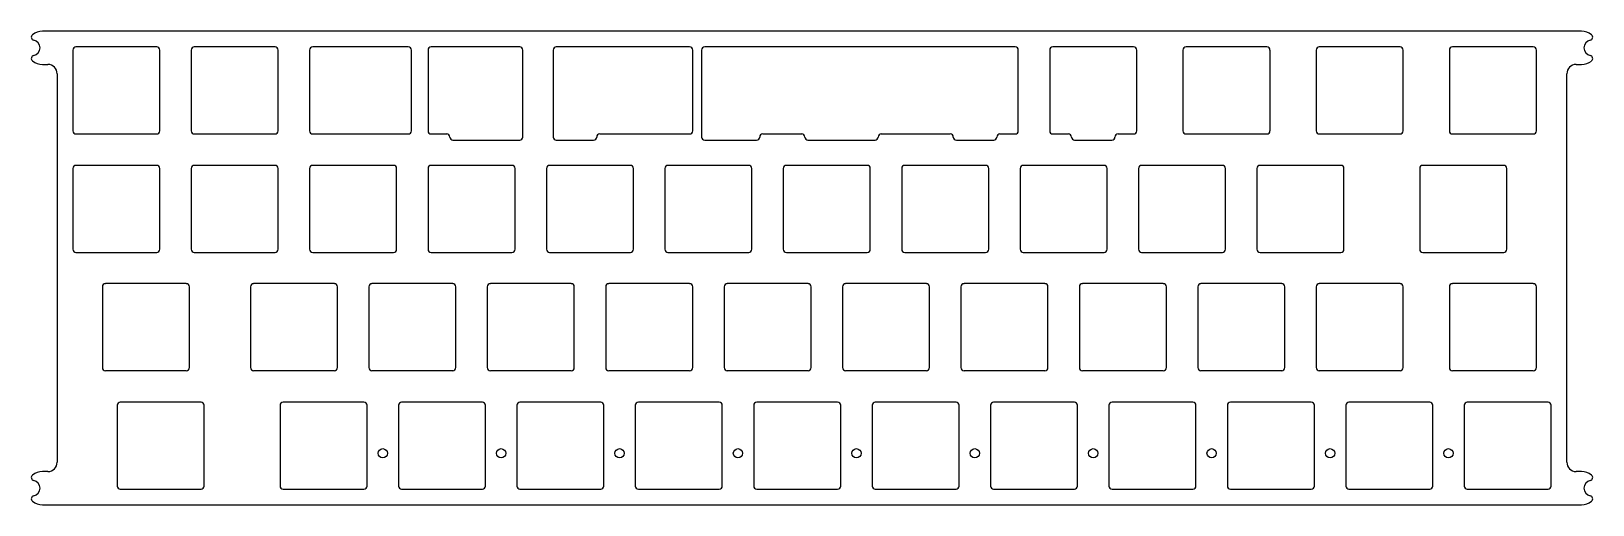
# Model space of a CAD drawing. Extents: x -126 to 126, y -38 to 38.
import ezdxf

# ---------------------------------------------------------------- set-up
doc = ezdxf.new("R2010")
doc.units = 0
doc.header["$MEASUREMENT"] = 0
doc.layers.add('VISIBLE', color=7, linetype='CONTINUOUS')

msp = doc.modelspace()

# ---------------------------------------------------------------- linework, layer by layer
at = {"layer": 'VISIBLE'}
for p, q in [((123.77, 38.1), (-123.77, 38.1)), ((-105.42, 35.57), (-118.42, 35.57)), ((-86.37, 35.57), (-99.37, 35.57)), ((-64.94, 35.57), (-80.32, 35.57)), ((-47.01, 35.57), (-61.27, 35.57)), ((-19.69, 35.57), (-41.13, 35.57)), ((32.69, 35.57), (-17.26, 35.57)), ((51.74, 35.57), (38.74, 35.57)), ((73.17, 35.57), (60.17, 35.57)), ((94.61, 35.57), (81.61, 35.57)), ((116.04, 35.57), (103.04, 35.57)), ((-123.77, 32.75), (-122.94, 32.75)), ((-118.92, 35.07), (-118.92, 22.07)), ((-104.92, 22.07), (-104.92, 35.07)), ((-99.87, 35.07), (-99.87, 22.07)), ((-85.87, 22.07), (-85.87, 35.07)), ((-80.82, 35.07), (-80.82, 22.07)), ((-64.44, 22.07), (-64.44, 35.07)), ((-61.77, 35.07), (-61.77, 22.07)), ((-46.51, 21.07), (-46.51, 35.07)), ((-41.63, 35.07), (-41.63, 21.07)), ((-19.19, 22.07), (-19.19, 35.07)), ((-17.76, 35.07), (-17.76, 21.07)), ((33.19, 22.07), (33.19, 35.07)), ((38.24, 35.07), (38.24, 22.07)), ((52.24, 22.07), (52.24, 35.07)), ((59.67, 35.07), (59.67, 22.07)), ((73.68, 22.07), (73.68, 35.07)), ((81.11, 35.07), (81.11, 22.07)), ((95.11, 22.07), (95.11, 35.07)), ((102.54, 35.07), (102.54, 22.07)), ((116.54, 22.07), (116.54, 35.07)), ((122.94, 32.75), (123.77, 32.75)), ((-121.44, 31.25), (-121.44, -31.25)), ((121.44, -31.25), (121.44, 31.25)), ((-118.42, 21.57), (-105.42, 21.57)), ((-99.37, 21.57), (-86.37, 21.57)), ((-80.32, 21.57), (-64.94, 21.57)), ((-61.27, 21.57), (-58.76, 21.57)), ((-57.76, 20.57), (-47.01, 20.57)), ((-41.13, 20.57), (-35.13, 20.57)), ((-34.13, 21.57), (-19.69, 21.57)), ((-17.26, 20.57), (-8.91, 20.57)), ((-7.91, 21.57), (-1.65, 21.57)), ((-0.65, 20.57), (10.14, 20.57)), ((11.14, 21.57), (22.23, 21.57)), ((23.23, 20.57), (29.23, 20.57)), ((30.23, 21.57), (32.69, 21.57)), ((38.74, 21.57), (41.24, 21.57)), ((42.24, 20.57), (48.24, 20.57)), ((49.24, 21.57), (51.74, 21.57)), ((60.17, 21.57), (73.17, 21.57)), ((81.61, 21.57), (94.61, 21.57)), ((103.04, 21.57), (116.04, 21.57)), ((-118.92, 16.02), (-118.92, 3.02)), ((-105.42, 16.52), (-118.42, 16.52)), ((-104.92, 3.02), (-104.92, 16.02)), ((-99.87, 16.02), (-99.87, 3.02)), ((-86.37, 16.52), (-99.37, 16.52)), ((-85.87, 3.02), (-85.87, 16.02)), ((-80.82, 16.02), (-80.82, 3.02)), ((-67.32, 16.52), (-80.32, 16.52)), ((-66.82, 3.02), (-66.82, 16.02)), ((-61.77, 16.02), (-61.77, 3.02)), ((-48.27, 16.52), (-61.27, 16.52)), ((-47.77, 3.02), (-47.77, 16.02)), ((-42.72, 16.02), (-42.72, 3.02)), ((-29.22, 16.52), (-42.22, 16.52)), ((-28.72, 3.02), (-28.72, 16.02)), ((-23.67, 16.02), (-23.67, 3.02)), ((-10.17, 16.52), (-23.17, 16.52)), ((-9.67, 3.02), (-9.67, 16.02)), ((-4.62, 16.02), (-4.62, 3.02)), ((8.88, 16.52), (-4.12, 16.52)), ((9.38, 3.02), (9.38, 16.02)), ((14.43, 16.02), (14.43, 3.02)), ((27.93, 16.52), (14.93, 16.52)), ((28.43, 3.02), (28.43, 16.02)), ((33.48, 16.02), (33.48, 3.02)), ((46.98, 16.52), (33.98, 16.52)), ((47.48, 3.02), (47.48, 16.02)), ((52.53, 16.02), (52.53, 3.02)), ((66.03, 16.52), (53.03, 16.52)), ((66.53, 3.02), (66.53, 16.02)), ((71.58, 16.02), (71.58, 3.02)), ((85.08, 16.52), (72.08, 16.52)), ((85.58, 3.02), (85.58, 16.02)), ((97.77, 16.02), (97.77, 3.02)), ((111.28, 16.52), (98.27, 16.52)), ((111.78, 3.02), (111.78, 16.02)), ((-118.42, 2.52), (-105.42, 2.52)), ((-99.37, 2.52), (-86.37, 2.52)), ((-80.32, 2.52), (-67.32, 2.52)), ((-61.27, 2.52), (-48.27, 2.52)), ((-42.22, 2.52), (-29.22, 2.52)), ((-23.17, 2.52), (-10.17, 2.52)), ((-4.12, 2.52), (8.88, 2.52)), ((14.93, 2.52), (27.93, 2.52)), ((33.98, 2.52), (46.98, 2.52)), ((53.03, 2.52), (66.03, 2.52)), ((72.08, 2.52), (85.08, 2.52)), ((98.27, 2.52), (111.28, 2.52)), ((-114.16, -3.03), (-114.16, -16.03)), ((-100.66, -2.52), (-113.66, -2.52)), ((-100.16, -16.03), (-100.16, -3.03)), ((-90.34, -3.03), (-90.34, -16.03)), ((-76.84, -2.52), (-89.84, -2.52)), ((-76.34, -16.03), (-76.34, -3.03)), ((-71.29, -3.03), (-71.29, -16.03)), ((-57.79, -2.52), (-70.79, -2.52)), ((-57.29, -16.03), (-57.29, -3.03)), ((-52.24, -3.03), (-52.24, -16.03)), ((-38.74, -2.52), (-51.74, -2.52)), ((-38.24, -16.03), (-38.24, -3.03)), ((-33.19, -3.03), (-33.19, -16.03)), ((-19.69, -2.52), (-32.69, -2.52)), ((-19.19, -16.03), (-19.19, -3.03)), ((-14.14, -3.03), (-14.14, -16.03)), ((-0.64, -2.52), (-13.64, -2.52)), ((-0.14, -16.03), (-0.14, -3.03)), ((4.91, -3.03), (4.91, -16.03)), ((18.41, -2.52), (5.41, -2.52)), ((18.91, -16.03), (18.91, -3.03)), ((23.96, -3.03), (23.96, -16.03)), ((37.46, -2.52), (24.46, -2.52)), ((37.96, -16.03), (37.96, -3.03)), ((43.01, -3.03), (43.01, -16.03)), ((56.51, -2.52), (43.51, -2.52)), ((57.01, -16.03), (57.01, -3.03)), ((62.06, -3.03), (62.06, -16.03)), ((75.56, -2.52), (62.56, -2.52)), ((76.06, -16.03), (76.06, -3.03)), ((81.11, -3.03), (81.11, -16.03)), ((94.61, -2.52), (81.61, -2.52)), ((95.11, -16.03), (95.11, -3.03)), ((102.54, -3.03), (102.54, -16.03)), ((116.04, -2.52), (103.04, -2.52)), ((116.54, -16.03), (116.54, -3.03)), ((-113.66, -16.52), (-100.66, -16.52)), ((-89.84, -16.52), (-76.84, -16.52)), ((-70.79, -16.52), (-57.79, -16.52)), ((-51.74, -16.52), (-38.74, -16.52)), ((-32.69, -16.52), (-19.69, -16.52)), ((-13.64, -16.52), (-0.64, -16.52)), ((5.41, -16.52), (18.41, -16.52)), ((24.46, -16.52), (37.46, -16.52)), ((43.51, -16.52), (56.51, -16.52)), ((62.56, -16.52), (75.56, -16.52)), ((81.61, -16.52), (94.61, -16.52)), ((103.04, -16.52), (116.04, -16.52)), ((-111.78, -22.08), (-111.78, -35.08)), ((-98.28, -21.57), (-111.28, -21.57)), ((-97.78, -35.08), (-97.78, -22.08)), ((-85.58, -22.08), (-85.58, -35.08)), ((-72.08, -21.57), (-85.08, -21.57)), ((-71.58, -35.08), (-71.58, -22.08)), ((-66.53, -22.08), (-66.53, -35.08)), ((-53.03, -21.57), (-66.03, -21.57)), ((-52.53, -35.08), (-52.53, -22.08)), ((-47.48, -22.08), (-47.48, -35.08)), ((-33.98, -21.57), (-46.98, -21.57)), ((-33.48, -35.08), (-33.48, -22.08)), ((-28.43, -22.08), (-28.43, -35.08)), ((-14.93, -21.57), (-27.93, -21.57)), ((-14.43, -35.08), (-14.43, -22.08)), ((-9.38, -22.08), (-9.38, -35.08)), ((4.12, -21.57), (-8.88, -21.57)), ((4.62, -35.08), (4.62, -22.08)), ((9.67, -22.08), (9.67, -35.08)), ((23.17, -21.57), (10.17, -21.57)), ((23.67, -35.08), (23.67, -22.08)), ((28.72, -22.08), (28.72, -35.08)), ((42.22, -21.57), (29.22, -21.57)), ((42.72, -35.08), (42.72, -22.08)), ((47.77, -22.08), (47.77, -35.08)), ((61.27, -21.57), (48.27, -21.57)), ((61.77, -35.08), (61.77, -22.08)), ((66.82, -22.08), (66.82, -35.08)), ((80.32, -21.57), (67.32, -21.57)), ((80.82, -35.08), (80.82, -22.08)), ((85.87, -22.08), (85.87, -35.08)), ((99.37, -21.57), (86.37, -21.57)), ((99.87, -35.08), (99.87, -22.08)), ((104.92, -22.08), (104.92, -35.08)), ((118.42, -21.57), (105.42, -21.57)), ((118.92, -35.08), (118.92, -22.08)), ((-122.94, -32.75), (-123.77, -32.75)), ((123.77, -32.75), (122.94, -32.75)), ((-111.28, -35.58), (-98.28, -35.58)), ((-85.08, -35.58), (-72.08, -35.58)), ((-66.03, -35.58), (-53.03, -35.58)), ((-46.98, -35.58), (-33.98, -35.58)), ((-27.93, -35.58), (-14.93, -35.58)), ((-8.88, -35.58), (4.12, -35.58)), ((10.17, -35.58), (23.17, -35.58)), ((29.22, -35.58), (42.22, -35.58)), ((48.27, -35.58), (61.27, -35.58)), ((67.32, -35.58), (80.32, -35.58)), ((86.37, -35.58), (99.37, -35.58)), ((105.42, -35.58), (118.42, -35.58)), ((-123.77, -38.1), (123.77, -38.1))]:
    msp.add_line(p, q, dxfattribs=at)
for centre in [(-69.06, -29.82), (-50.01, -29.82), (-30.96, -29.82), (-11.91, -29.82), (7.14, -29.82), (26.19, -29.82), (45.24, -29.82), (64.29, -29.82), (83.34, -29.82), (102.39, -29.82)]:
    msp.add_circle(centre, 0.75, dxfattribs=at)
for centre, radius, start, end in [((-123.77, 35.42), 2.67, 90, 127.8792), ((123.77, 35.42), 2.67, 52.1208, 90), ((-125.1, 37.14), 0.5, 127.8791, 258.8119), ((-125.44, 35.42), 1.25, 281.188, 78.812), ((-118.42, 35.07), 0.5, 90, 180), ((-105.42, 35.07), 0.5, 0, 90), ((-99.37, 35.07), 0.5, 90, 180), ((-86.37, 35.07), 0.5, 0, 90), ((-80.32, 35.07), 0.5, 90, 180), ((-64.94, 35.07), 0.5, 0, 90), ((-61.27, 35.07), 0.5, 90, 180), ((-47.01, 35.07), 0.5, 0, 90), ((-41.13, 35.07), 0.5, 90, 180), ((-19.69, 35.07), 0.5, 0, 90), ((-17.26, 35.07), 0.5, 90, 180), ((32.69, 35.07), 0.5, 0, 90), ((38.74, 35.07), 0.5, 90, 180), ((51.74, 35.07), 0.5, 0, 90), ((60.17, 35.07), 0.5, 90, 180), ((73.17, 35.07), 0.5, 0, 90), ((81.61, 35.07), 0.5, 90, 180), ((94.61, 35.07), 0.5, 0, 90), ((103.04, 35.07), 0.5, 90, 180), ((116.04, 35.07), 0.5, 0, 90), ((125.44, 35.42), 1.25, 101.188, 258.812), ((125.1, 37.14), 0.5, 281.1881, 52.1209), ((-125.1, 33.71), 0.5, 101.1881, 232.1209), ((-123.77, 35.42), 2.67, 232.1208, 270), ((-122.94, 31.25), 1.5, 0, 90), ((122.94, 31.25), 1.5, 90, 180), ((123.77, 35.42), 2.68, 270, 307.8792), ((125.1, 33.71), 0.5, 307.8791, 78.8119), ((-118.42, 22.07), 0.5, 180, 270), ((-105.42, 22.07), 0.5, 270, 0), ((-99.37, 22.07), 0.5, 180, 270), ((-86.37, 22.07), 0.5, 270, 0), ((-80.32, 22.07), 0.5, 180, 270), ((-64.94, 22.07), 0.5, 270, 0), ((-61.27, 22.07), 0.5, 180, 270), ((-58.76, 21.07), 0.5, 0, 90), ((-57.76, 21.07), 0.5, 180, 270), ((-47.01, 21.07), 0.5, 270, 0), ((-41.13, 21.07), 0.5, 180, 270), ((-35.13, 21.07), 0.5, 270, 0), ((-34.13, 21.07), 0.5, 90, 180), ((-19.69, 22.07), 0.5, 270, 0), ((-17.26, 21.07), 0.5, 180, 270), ((-8.91, 21.07), 0.5, 270, 0), ((-7.91, 21.07), 0.5, 90, 180.0001), ((-1.65, 21.07), 0.5, 359.9999, 90), ((-0.65, 21.07), 0.5, 180, 270), ((10.14, 21.07), 0.5, 270, 0), ((11.14, 21.07), 0.5, 90, 180), ((22.23, 21.07), 0.5, 0, 90), ((23.23, 21.07), 0.5, 180, 270), ((29.23, 21.07), 0.5, 270, 0), ((30.23, 21.07), 0.5, 90, 180), ((32.69, 22.07), 0.5, 270, 0), ((38.74, 22.07), 0.5, 180, 270), ((41.24, 21.07), 0.5, 0, 90), ((42.24, 21.07), 0.5, 180, 270), ((48.24, 21.07), 0.5, 270, 0), ((49.24, 21.07), 0.5, 90, 180), ((51.74, 22.07), 0.5, 270, 0), ((60.17, 22.07), 0.5, 180, 270), ((73.17, 22.07), 0.5, 270, 0), ((81.61, 22.07), 0.5, 180, 270), ((94.61, 22.07), 0.5, 270, 0), ((103.04, 22.07), 0.5, 180, 270), ((116.04, 22.07), 0.5, 270, 0), ((-118.42, 16.02), 0.5, 90, 180), ((-105.42, 16.02), 0.5, 0, 90), ((-99.37, 16.02), 0.5, 90, 180), ((-86.37, 16.02), 0.5, 0, 90), ((-80.32, 16.02), 0.5, 90, 180), ((-67.32, 16.02), 0.5, 0, 90), ((-61.27, 16.02), 0.5, 90, 180), ((-48.27, 16.02), 0.5, 0, 90), ((-42.22, 16.02), 0.5, 90, 180), ((-29.22, 16.02), 0.5, 0, 90), ((-23.17, 16.02), 0.5, 90, 180), ((-10.17, 16.02), 0.5, 0, 90), ((-4.12, 16.02), 0.5, 90, 180), ((8.88, 16.02), 0.5, 0, 90), ((14.93, 16.02), 0.5, 90, 180), ((27.93, 16.02), 0.5, 0, 90), ((33.98, 16.02), 0.5, 90, 180), ((46.98, 16.02), 0.5, 0, 90), ((53.03, 16.02), 0.5, 90, 180), ((66.03, 16.02), 0.5, 0, 90), ((72.08, 16.02), 0.5, 90, 180), ((85.08, 16.02), 0.5, 0, 90), ((98.27, 16.02), 0.5, 90, 180), ((111.28, 16.02), 0.5, 0, 90), ((-118.42, 3.02), 0.5, 180, 270), ((-105.42, 3.02), 0.5, 270, 0), ((-99.37, 3.02), 0.5, 180, 270), ((-86.37, 3.02), 0.5, 270, 0), ((-80.32, 3.02), 0.5, 180, 270), ((-67.32, 3.02), 0.5, 270, 0), ((-61.27, 3.02), 0.5, 180, 270), ((-48.27, 3.02), 0.5, 270, 0), ((-42.22, 3.02), 0.5, 180, 270), ((-29.22, 3.02), 0.5, 270, 0), ((-23.17, 3.02), 0.5, 180, 270), ((-10.17, 3.02), 0.5, 270, 0), ((-4.12, 3.02), 0.5, 180, 270), ((8.88, 3.02), 0.5, 270, 0), ((14.93, 3.02), 0.5, 180, 270), ((27.93, 3.02), 0.5, 270, 0), ((33.98, 3.02), 0.5, 180, 270), ((46.98, 3.02), 0.5, 270, 0), ((53.03, 3.02), 0.5, 180, 270), ((66.03, 3.02), 0.5, 270, 0), ((72.08, 3.02), 0.5, 180, 270), ((85.08, 3.02), 0.5, 270, 0), ((98.27, 3.02), 0.5, 180, 270), ((111.28, 3.02), 0.5, 270, 0), ((-113.66, -3.03), 0.5, 90, 180), ((-100.66, -3.03), 0.5, 0, 90), ((-89.84, -3.03), 0.5, 90, 180), ((-76.84, -3.03), 0.5, 0, 90), ((-70.79, -3.03), 0.5, 90, 180), ((-57.79, -3.03), 0.5, 0, 90), ((-51.74, -3.03), 0.5, 90, 180), ((-38.74, -3.03), 0.5, 0, 90), ((-32.69, -3.03), 0.5, 90, 180), ((-19.69, -3.03), 0.5, 0, 90), ((-13.64, -3.03), 0.5, 90, 180), ((-0.64, -3.03), 0.5, 0, 90), ((5.41, -3.03), 0.5, 90, 180), ((18.41, -3.03), 0.5, 0, 90), ((24.46, -3.03), 0.5, 90, 180), ((37.46, -3.03), 0.5, 0, 90), ((43.51, -3.03), 0.5, 90, 180), ((56.51, -3.03), 0.5, 0, 90), ((62.56, -3.03), 0.5, 90, 180), ((75.56, -3.03), 0.5, 0, 90), ((81.61, -3.03), 0.5, 90, 180), ((94.61, -3.03), 0.5, 0, 90), ((103.04, -3.03), 0.5, 90, 180), ((116.04, -3.03), 0.5, 0, 90), ((-113.66, -16.03), 0.5, 180, 270), ((-100.66, -16.03), 0.5, 270, 0), ((-89.84, -16.03), 0.5, 180, 270), ((-76.84, -16.03), 0.5, 270, 0), ((-70.79, -16.03), 0.5, 180, 270), ((-57.79, -16.03), 0.5, 270, 0), ((-51.74, -16.03), 0.5, 180, 270), ((-38.74, -16.03), 0.5, 270, 0), ((-32.69, -16.03), 0.5, 180, 270), ((-19.69, -16.03), 0.5, 270, 0), ((-13.64, -16.03), 0.5, 180, 270), ((-0.64, -16.03), 0.5, 270, 0), ((5.41, -16.03), 0.5, 180, 270), ((18.41, -16.03), 0.5, 270, 0), ((24.46, -16.03), 0.5, 180, 270), ((37.46, -16.03), 0.5, 270, 0), ((43.51, -16.03), 0.5, 180, 270), ((56.51, -16.03), 0.5, 270, 0), ((62.56, -16.03), 0.5, 180, 270), ((75.56, -16.03), 0.5, 270, 0), ((81.61, -16.03), 0.5, 180, 270), ((94.61, -16.03), 0.5, 270, 0), ((103.04, -16.03), 0.5, 180, 270), ((116.04, -16.03), 0.5, 270, 0), ((-111.28, -22.08), 0.5, 90, 180), ((-98.28, -22.08), 0.5, 0, 90), ((-85.08, -22.08), 0.5, 90, 180), ((-72.08, -22.08), 0.5, 0, 90), ((-66.03, -22.08), 0.5, 90, 180), ((-53.03, -22.08), 0.5, 0, 90), ((-46.98, -22.08), 0.5, 90, 180), ((-33.98, -22.08), 0.5, 0, 90), ((-27.93, -22.08), 0.5, 90, 180), ((-14.93, -22.08), 0.5, 0, 90), ((-8.88, -22.08), 0.5, 90, 180), ((4.12, -22.08), 0.5, 0, 90), ((10.17, -22.08), 0.5, 90, 180), ((23.17, -22.08), 0.5, 0, 90), ((29.22, -22.08), 0.5, 90, 180), ((42.22, -22.08), 0.5, 0, 90), ((48.27, -22.08), 0.5, 90, 180), ((61.27, -22.08), 0.5, 0, 90), ((67.32, -22.08), 0.5, 90, 180), ((80.32, -22.08), 0.5, 0, 90), ((86.37, -22.08), 0.5, 90, 180), ((99.37, -22.08), 0.5, 0, 90), ((105.42, -22.08), 0.5, 90, 180), ((118.42, -22.08), 0.5, 0, 90), ((-122.94, -31.25), 1.5, 270, 0), ((122.94, -31.25), 1.5, 180, 270), ((-125.1, -33.71), 0.5, 127.8791, 258.8119), ((-123.77, -35.43), 2.67, 90, 127.8792), ((-125.44, -35.43), 1.25, 281.188, 78.812), ((-111.28, -35.08), 0.5, 180, 270), ((-98.28, -35.08), 0.5, 270, 0), ((-85.08, -35.08), 0.5, 180, 270), ((-72.08, -35.08), 0.5, 270, 0), ((-66.03, -35.08), 0.5, 180, 270), ((-53.03, -35.08), 0.5, 270, 0), ((-46.98, -35.08), 0.5, 180, 270), ((-33.98, -35.08), 0.5, 270, 0), ((-27.93, -35.08), 0.5, 180, 270), ((-14.93, -35.08), 0.5, 270, 0), ((-8.88, -35.08), 0.5, 180, 270), ((4.12, -35.08), 0.5, 270, 0), ((10.17, -35.08), 0.5, 180, 270), ((23.17, -35.08), 0.5, 270, 0), ((29.22, -35.08), 0.5, 180, 270), ((42.22, -35.08), 0.5, 270, 0), ((48.27, -35.08), 0.5, 180, 270), ((61.27, -35.08), 0.5, 270, 0), ((67.32, -35.08), 0.5, 180, 270), ((80.32, -35.08), 0.5, 270, 0), ((86.37, -35.08), 0.5, 180, 270), ((99.37, -35.08), 0.5, 270, 0), ((105.42, -35.08), 0.5, 180, 270), ((118.42, -35.08), 0.5, 270, 0), ((123.77, -35.43), 2.68, 52.1208, 90), ((125.44, -35.43), 1.25, 101.188, 258.812), ((125.1, -33.71), 0.5, 281.1881, 52.1209), ((-125.1, -37.14), 0.5, 101.1881, 232.1209), ((-123.77, -35.43), 2.67, 232.1208, 270), ((123.77, -35.43), 2.67, 270, 307.8792), ((125.1, -37.14), 0.5, 307.8791, 78.8119)]:
    msp.add_arc(centre, radius, start, end, dxfattribs=at)

doc.saveas('drawing.dxf')
